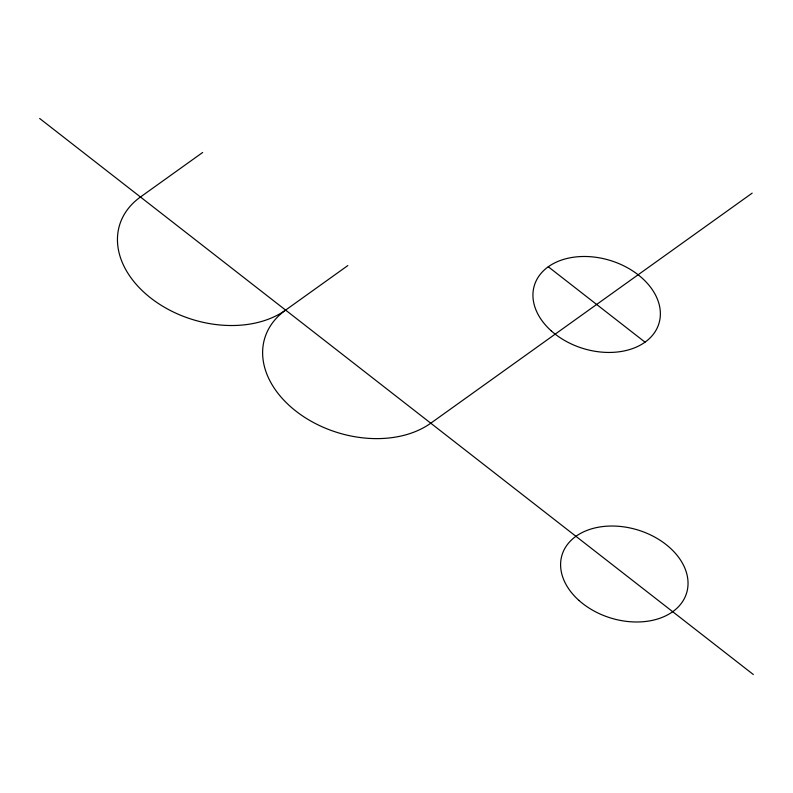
<?xml version="1.0" encoding="UTF-8"?>
<svg xmlns="http://www.w3.org/2000/svg" width="793" height="793" viewBox="0 0 793 793"><rect width="100%" height="100%" fill="white"/><g stroke="black" fill="none" stroke-linecap="round" stroke-linejoin="round"><path stroke-width="1.19" d="M202.661 152.474L140.45 197.011A97.698 69.08 17 0 0 150.829 298.079A97.698 69.08 17 0 0 285.609 310.103L347.82 265.576M430.777 423.204L752.17 193.135M548.27 266.765L645.036 342.16M39.65 118.464L753.35 674.536M430.768 423.194A97.688 69.08 17 0 1 295.997 411.18A97.688 69.08 17 0 1 285.619 310.113M578.88 600.37A65.125 46.053 17 0 0 685.727 595.533A65.125 46.053 17 0 0 608.34 526.106A65.125 46.053 17 0 0 578.88 600.37M551.214 330.83A65.125 46.053 17 0 0 658.061 325.992A65.125 46.053 17 0 0 580.684 256.565A65.125 46.053 17 0 0 551.214 330.83"/></g></svg>
